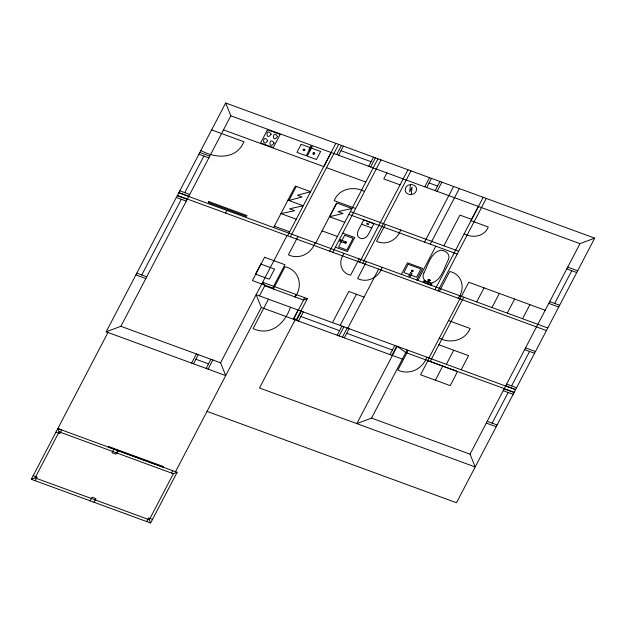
<?xml version="1.0" encoding="UTF-8"?>
<svg xmlns="http://www.w3.org/2000/svg" width="626" height="626" viewBox="0 0 626 626"><rect width="100%" height="100%" fill="white"/><g stroke="black" fill="none" stroke-linecap="round" stroke-linejoin="round"><path stroke-width="0.94" d="M410.539 184.388L409.654 191.892L412.104 187.197L411.219 194.702M361.562 224.186C359.833 227.841 354.144 235.016 359.942 238.13C363.432 239.813 367.141 237.129 368.597 233.96L373.957 223.701L363.769 219.969L361.57 224.186L371.758 227.919M106.162 331.811L120.881 326.303L220.563 362.806L225.72 375.6L106.162 331.811L225.673 103L594.7 238.146L456.495 502.741L207.034 411.384M177.111 472.317L173.339 473.725L59.134 431.823L57.811 428.544L177.111 472.317L150.639 523L31.3 479.297L107.985 332.476M31.3 479.297L35.072 477.881L59.134 431.823M141.773 274.97L181.297 199.295M184.78 192.636L203.873 156.085M35.212 480.729L37.114 477.09L33.201 475.658M120.881 326.303L230.83 115.787L225.673 103M225.524 213.028L226.878 210.446M113.924 449.124L112.031 452.755L115.935 454.186L117.837 450.556M90.128 500.839L92.03 497.208L95.942 498.64L94.041 502.279M116.945 453.036L118.173 450.689M191.587 363.096L196.368 353.948M193.497 363.792L198.278 354.645M273.648 227.535L295.308 186.086L310.598 191.689L297.467 195.265L302.053 196.947L288.899 200.516L296.325 186.462M206.142 368.424L210.923 359.277M208.059 369.129L212.832 359.973M220.563 362.806L287.037 235.548M287.608 235.759L335.872 143.354M331.162 152.541L323.814 166.618L223.482 129.872M259.461 295.887L264.72 285.824L262.638 282.263L307.35 298.641L296.466 319.479L293.915 318.54L303.571 300.05L307.35 298.641M290.409 236.785L338.674 144.379M336.694 154.559L341.475 145.412M146.727 521.568L148.62 517.929L152.533 519.361M338.603 155.256L343.384 146.108M150.639 523L149.317 519.721L173.339 473.725M297.984 236.487L288.414 254.813C299.056 260.017 311.443 253.608 315.081 242.747M175.515 471.73L261.308 307.46L256.151 294.674L515.558 389.669M273.39 289.001L284.994 266.778C299.025 269.649 303.571 286.168 294.963 296.896M268.46 299.181L253.1 328.587C270.698 336.733 285.026 323.337 290.456 307.241M315.715 242.982L336.686 202.926L351.976 208.528L337.93 211.596L343.071 213.482L329.479 216.729L344.769 222.324M329.957 216.158L336.522 203.606M295.065 296.935L296.294 294.588M368.73 166.289L373.511 157.142M370.639 166.993L375.42 157.838M293.242 319.158L298.023 310.011M303.383 299.987L304.612 297.64M329.699 251.175L377.963 158.769M295.112 319.839L259.508 388.003L475.189 466.957L470.032 454.171L371.547 418.098L356.828 423.614L397.197 346.327L405.781 352.548L514.204 392.252M296.646 320.402L301.427 311.255M332.758 252.294L381.023 159.888M298.555 321.107L303.336 311.951M344.237 253.428C337.962 260.917 340.309 273.092 350.63 275.19L359.144 258.882M386.899 172.948L383.785 178.911L400.053 184.866M359.684 262.153L407.949 169.748M362.736 263.272L411 170.875M332.5 322.633L348.776 291.481L364.066 297.076M385.389 224.39L376.586 241.237C386.328 246.018 397.424 239.836 400.624 229.969M366.492 261.574L357.602 278.586C367.462 283.421 378.847 277.349 382.165 267.318M340.145 325.434L356.421 294.275M337.203 335.262L341.984 326.107M339.12 335.959L343.901 326.811M342.422 337.164L347.195 328.016M347.79 328.235L378.675 269.11M344.331 337.868L349.105 328.72M424.788 186.822L429.569 177.667M426.705 187.518L431.486 178.371M435.172 190.625L439.945 181.47M437.081 191.321L441.862 182.174M401.399 274.36L407.424 262.818L422.714 268.413L416.681 279.955M424.545 242.082L453.592 186.47M430.273 244.179L459.32 188.567M417.91 280.456L435.806 246.206M424.045 282.514L424.819 281.09M443.904 245.791L459.938 215.094L471.566 219.35L478.436 206.47M426.901 283.555L427.957 281.536L428.035 279.791L429.796 279.611L430.125 280.55L428.638 281.786L427.589 283.813M390.021 354.606L394.803 345.45M391.931 355.302L396.712 346.147M430.438 284.853L431.189 283.421M434.953 289.721L483.217 197.315M371.547 418.098L407.135 349.965M438.012 290.84L486.277 198.434M408.191 350.357L397.901 370.052C409.365 375.647 422.808 368.886 426.783 357.164M439.374 291.34L449.734 271.504C462.278 274.055 465.783 288.844 458.115 298.203M427.644 360.553L461.221 296.262M461.409 296.333L468.764 282.256L545.199 310.253M430.187 361.484L463.764 297.201M435.375 380.201L442.731 366.124M476.699 301.935L484.047 287.858M446.377 364.293L453.733 350.216M491.981 307.53L499.337 293.453M461.198 369.723L468.553 355.646L438.912 344.785M507.271 313.133L514.627 299.056M522.561 318.728L529.917 304.651M470.032 454.171L579.981 243.655L594.7 238.146M492.146 423.153L508.155 392.494M511.598 385.906L529.596 351.452M554.675 303.446L571.765 270.714M171.43 473.029L172.659 470.682M340.998 150.686L371.124 161.719M429.092 182.948L437.558 186.047M230.83 115.787L579.981 243.655M311.396 148.088L320.653 151.484L316.443 159.528L307.194 156.14L312.202 146.703L310.668 146.14L308.954 149.426L310.488 149.982M326.514 167.666L365.772 182.049M471.01 220.696L488.272 227.019C484.43 236.636 472.536 238.522 464.179 233.78M211.619 129.903L243.905 141.726C236.511 159.771 215.375 158.621 200.876 150.483M364.496 191.54C353.815 185.64 338.987 188.614 334.167 200.625L355.638 208.489M567.719 267.138L577.657 270.776M566.804 268.898L576.734 272.537M199.819 152.501L209.757 156.14M198.904 154.262L208.841 157.901M350.388 211.572L458.702 251.237M348.917 214.389L457.23 254.054M287.952 200.163L303.242 205.766L289.58 208.802L294.776 210.704L280.941 213.607L296.215 219.225M549.706 301.622L559.644 305.261M548.791 303.383L558.721 307.022M342.821 233.154L354.692 237.504L347.344 251.582L335.466 247.231M322.046 230.853L337.336 236.456M179.811 190.82L189.741 194.459M427.879 281.684L428.567 281.935M427.644 282.13L423.951 280.777L423.199 282.201L431.251 285.151L432.003 283.727L428.333 282.381M274.344 226.205L289.642 231.808M178.887 192.581L188.825 196.22M178.762 192.824L547.781 327.969M177.408 195.406L546.435 330.551M177.252 195.711L187.19 199.35M176.329 197.472L186.266 201.11M525.55 347.876L535.48 351.515M448.529 320.567L470.118 328.47C465.235 340.591 450.305 344.01 439.366 338.103M524.627 349.637L534.565 353.275M264.72 285.824L303.571 300.05M506.637 384.09L516.567 387.729M505.714 385.851L515.652 389.489M504.11 388.918L514.048 392.557M300.942 316.529L339.597 330.685M346.718 333.29L392.408 350.028M503.194 390.679L513.132 394.317M261.308 307.46L402.354 359.113M136.804 273.155L146.742 276.794M135.881 274.908L145.819 278.554M487.185 421.337L497.114 424.976M486.261 423.098L496.199 426.736M195.891 359.222L208.536 363.855M57.811 428.544L61.724 429.976L59.822 433.607L55.91 432.175M35.072 477.881L149.317 519.721M405.39 188.669C403.754 195.515 415.007 196.619 416.36 190.429C417.996 183.582 406.743 182.479 405.39 188.669M267.74 140.74C261.989 148.652 262.497 132.955 267.74 140.74M271.168 134.167C265.424 142.079 265.917 126.389 271.168 134.167M274.102 143.064C268.351 150.976 268.851 135.279 274.102 143.064M277.529 136.499C271.786 144.403 272.279 128.721 277.529 136.499M423.958 272.913C420.852 278.5 425.977 282.694 431.126 283.046C441.072 281.066 444.014 268.327 448.036 260.353C451.15 254.766 446.017 250.564 440.876 250.22C430.931 252.192 427.988 264.939 423.958 272.913M208.779 201.58L208.294 202.519L246.441 216.494L246.934 215.555L208.779 201.58M267.498 129.785L260.635 142.924L273.304 147.556L280.166 134.418L267.498 129.785M108.634 446.51L108.329 447.097L163.175 467.184L163.48 466.597L108.634 446.51M301.176 144.324L296.967 152.376L306.224 155.764L310.426 147.713L301.176 144.324M303.14 149.418L303.367 150.655L304.925 150.068L304.541 149.129L303.14 149.418M303.485 149.622L303.618 150.326L304.51 149.997L304.291 149.457L303.485 149.622M313.047 153.049L313.274 154.278L314.823 153.699L314.448 152.752L313.047 153.049M313.391 153.245L313.704 154.019L314.409 153.62L314.189 153.08L313.391 153.245M260.831 264.047L255.541 274.172L269.29 279.212L274.579 269.086L260.831 264.047M264.579 257.255L252.395 280.573L272.74 288.023L284.916 264.704L264.579 257.255M340.497 239.852L339.761 241.26L343.33 242.567L344.065 241.159L340.497 239.852M344.676 235.235L338.549 246.965L346.906 250.024L353.033 238.295L344.676 235.235M344.699 242.059L344.926 243.295L346.483 242.716L346.1 241.769L344.699 242.059M345.051 242.262L345.176 242.966L346.068 242.63L345.669 242.027L345.051 242.262M367.133 223.286L366.766 223.998L368.385 224.593L368.761 223.881L367.133 223.286M408.168 264.297L403.856 272.553L416.603 277.216L420.907 268.969L408.168 264.297M411.462 270.495L411.689 271.723L413.246 271.144L412.863 270.197L411.462 270.495M410.492 272.631L408.778 275.917L410.312 276.473L412.025 273.194L410.492 272.631M411.814 270.69L412.119 271.465L412.831 271.066L412.432 270.463L411.814 270.69M424.89 281.817L424.451 281.794L424.89 281.817M430.5 283.868L430.821 284.126L430.5 283.868M427.902 360.701L420.555 374.778L450.196 385.632L457.551 371.554L427.902 360.701M430.078 280.612C425.797 279.924 429.467 278.836 430.085 280.589"/></g></svg>
